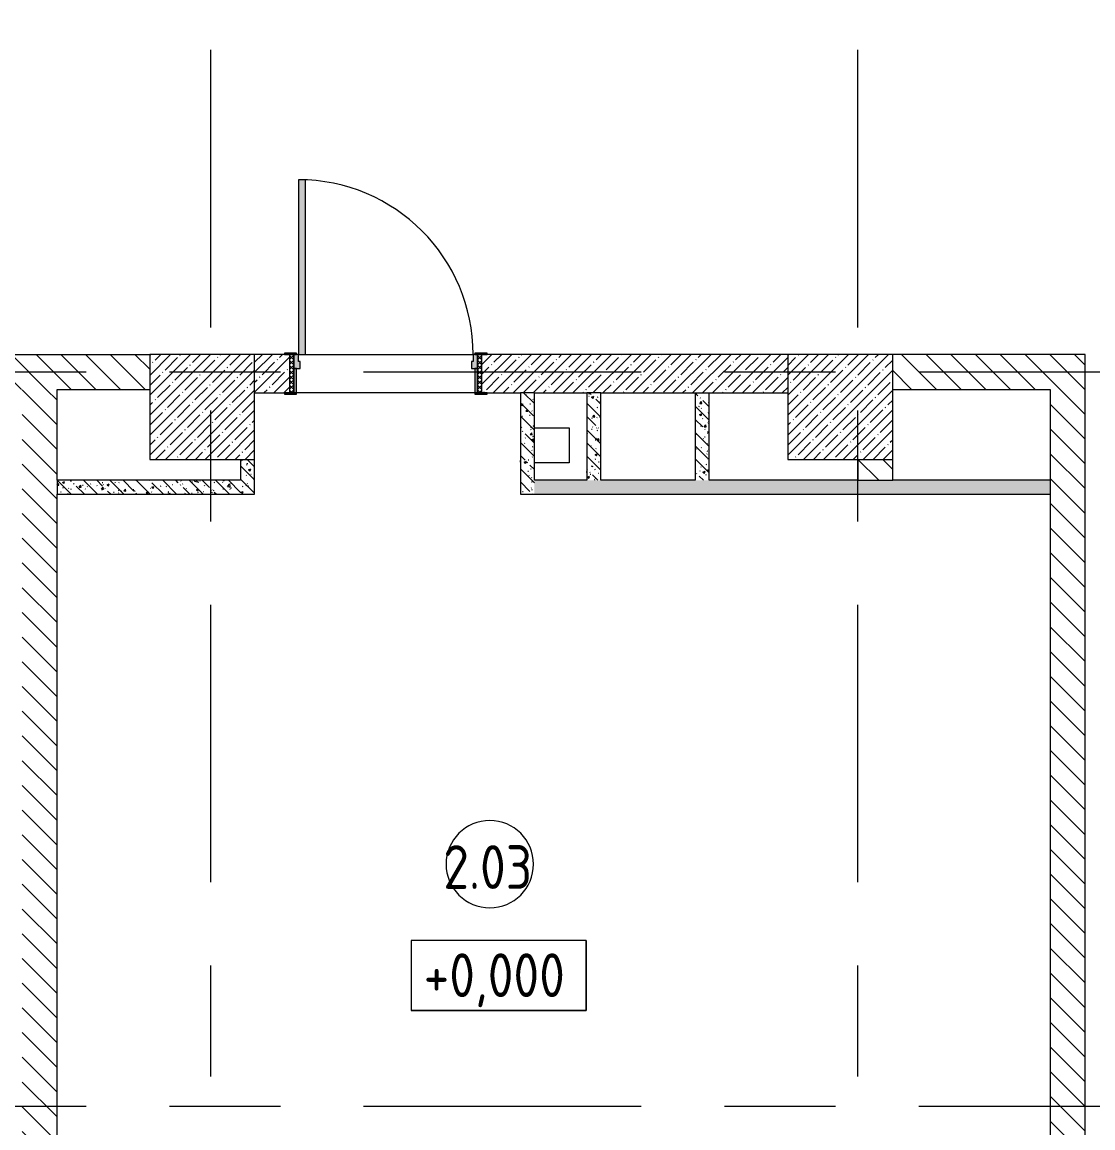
# Model space of a CAD drawing. Header units: millimetres. Extents: x -3129 to 197107, y -8553 to 29000.
# Drawn here: x 24830 to 30955, y 3475 to 9802 of the extents above; entities that cross this region are included whole.
import ezdxf

# ---------------------------------------------------------------- set-up
doc = ezdxf.new("R2010")
doc.units = ezdxf.units.MM
doc.linetypes.add('Осевая', pattern=[3175, 635, -476.25, 1587.5, -476.25])
for name, color, linetype, lineweight in [('A-AREA-IDEN', 7, 'Continuous', 9), ('A-WALL-1', 7, 'Continuous', 13), ('G-ANNO-DIMS', 7, 'Continuous', 9), ('I-WALL', 7, 'Continuous', 9), ('S-COLS', 7, 'Continuous', 9), ('Оси-2', 7, 'Осевая', 9)]:
    doc.layers.add(name, color=color, linetype=linetype, lineweight=lineweight)
for name, color, linetype, lineweight, true_color in [('A-DOOR-1', 7, 'Continuous', 9, 0xaaaaaa), ('A-DOOR-2', 7, 'Continuous', 9, 0xe2e2e2), ('A-DOOR-FRAM-1', 7, 'Continuous', 9, 0xe2e2e2), ('A-DOOR-FRAM-2', 7, 'Continuous', 9, 0xaaaaaa), ('A-FLOR-1', 7, 'Continuous', 9, 0xaaaaaa), ('I-WALL-1', 7, 'Continuous', 9, 0x787878)]:
    doc.layers.add(name, color=color, linetype=linetype, lineweight=lineweight, true_color=true_color)
doc.styles.add('GOST Common', font='GOST_Common.ttf', dxfattribs={"width": 0.9, "height": 250})
pattern_1 = [(135, (0, 0), (-70.71068, -70.71068), [])]
pattern_2 = [(135, (0, 0), (-75.43415, -75.43415), [106.68, -17.78, 3.556, -17.78]), (135, (0, 75.39), (-75.43415, -75.43415), []), (50, (0, 0), (127.5292, -11.15758), [13.335, -146.685]), (355, (0, 0), (-24.66966, 133.74), [10.668, -117.348]), (100.451, (10.63, -0.93), (102.85973, 122.5818), [11.333, -124.663]), (46.184, (0, 35.56), (189.75516, -29.4304), [20.002, -220.027]), (96.636, (15.81, 33.1), (166.1822, 173.1996), [17, -186.995]), (351.184, (0, 35.56), (166.1839, 173.1976), [16.002, -176.022]), (21, (17.78, 26.67), (106.13027, -71.58603), [13.335, -146.685]), (326, (17.78, 26.67), (43.2619, 128.93175), [10.668, -117.348]), (71.451, (26.62, 20.7), (149.39198, 57.34505), [11.333, -124.663]), (37.5, (0, 0), (2.16223, 59.18836), [3.353, -112.573, 3.353, -115.773, -117.792]), (37.5, (0, 0), (2.16223, 59.18836), [-235.052, 3.353, -114.44]), (7.5, (0, 0), (46.77386, 70.12615), [3.353, -64.567, 3.353, -109.906, -44.894]), (7.5, (0, 0), (46.77386, 70.12615), [-181.178, 3.353, -41.542]), (327.5, (-39.65, 0), (94.91367, -4.01009), [3.353, -41.097, 3.353, -135.331, -184.023]), (327.5, (-39.65, 0), (94.91367, -4.01009), [-183.134, 3.353, -180.67]), (317.5, (-57.43, 0), (103.69057, 17.79882), [3.353, -54.432, 3.353, -88.748, -130.683]), (317.5, (-57.43, 0), (103.69057, 17.79882), [-149.885, 3.353, -127.33])]

# ---------------------------------------------------------------- blocks, each defined once
blk = doc.blocks.new('BSC_Колонна _Прямоугольная - 600х600-23286269-План монтажа стен и перегородок 2 этажа  в осях 1-12')
at = {"layer": 'S-COLS'}
h = blk.add_hatch(dxfattribs=at)
h.set_pattern_fill('FP_1', color=256, style=0, pattern_type=2)
h.set_pattern_definition([(45, (-29509.74, -7600), (-57.02463, 57.02463), []), (45, (-29452.72, -7600), (-57.02463, 57.02463), [100.806, -20.161, 3.353, -16.808])])
h.paths.add_polyline_path([(-300, -300), (300, -300), (300, 300), (-300, 300)])
for p, q in [((300, 300), (-300, 300)), ((-300, 300), (-300, -300)), ((300, -300), (300, 300)), ((-300, -300), (300, -300))]:
    blk.add_line(p, q, dxfattribs=at)
blk = doc.blocks.new('BSC_Колонна _Прямоугольная - 600х600-V5-План монтажа стен и перегородок 2 этажа  в осях 1-12')
at = {"layer": 'S-COLS'}
h = blk.add_hatch(dxfattribs=at)
h.set_pattern_fill('FP_8', color=256, style=0, pattern_type=2)
h.set_pattern_definition([(45, (-25860, -7600), (-57.02463, 57.02463), []), (45, (-25802.975, -7600), (-57.02463, 57.02463), [100.806, -20.161, 3.353, -16.808])])
h.paths.add_polyline_path([(-300, -300), (300, -300), (300, 300), (-300, 300), (-300, -88)])
for p, q in [((300, 300), (-300, 300)), ((-300, 300), (-300, -300)), ((300, -300), (300, 300)), ((-300, -300), (300, -300))]:
    blk.add_line(p, q, dxfattribs=at)
blk = doc.blocks.new('110_Дверь_СКБ_1Ст_Внутренняя1 - Д-4к_п__1100x2100h_Артистические EI30-V37-План монтажа стен и перегородок 2 этажа  в осях 1-12')
at = {"layer": 'A-DOOR-1'}
h = blk.add_hatch(dxfattribs=at)
h.set_pattern_fill('FP_46', color=256, style=0, pattern_type=2)
h.set_pattern_definition([(135, (1751.41, 174.685), (-14.14214, -14.14214), []), (225, (1751.41, 174.685), (14.14214, -14.14214), [])])
h.paths.add_polyline_path([(562.5, -110), (562.5, 110), (537.5, 110), (537.5, -110)])
at = {"layer": 'A-DOOR-2'}
h = blk.add_hatch(color=256, dxfattribs=at)
h.paths.add_polyline_path([(537.5, 30), (537.5, 110), (512.5, 110), (512.5, 70), (502.5, 70), (502.5, 30)])
h.paths.add_polyline_path([(-477.5, 30), (-477.5, 70), (-487.5, 70), (-487.5, 110), (-512.5, 110), (-512.5, 30)])
at = {"layer": 'A-DOOR-FRAM-1'}
for points in [[(-447.5, 110), (-447.5, 1110), (-487.5, 1110), (-487.5, 110)], [(-497.5, 110), (-497.5, 118), (-567.5, 118), (-567.5, 110)], [(-497.5, 109), (-497.5, 110), (-512.5, 109)], [(592.5, 110), (592.5, 118), (522.5, 118), (522.5, 110)], [(537.5, 109), (537.5, 110), (522.5, 109)], [(-497.5, -110), (-497.5, 30), (-512.5, 30), (-512.5, -110)], [(537.5, -110), (537.5, 30), (522.5, 30), (522.5, -110)], [(-497.5, -118), (-497.5, -110), (-567.5, -110), (-567.5, -118)], [(592.5, -118), (592.5, -110), (522.5, -110), (522.5, -118)]]:
    blk.add_hatch(color=256, dxfattribs=at).paths.add_polyline_path(points)
at = {"layer": 'A-DOOR-FRAM-2'}
h = blk.add_hatch(dxfattribs=at)
h.set_pattern_fill('FP_47', color=256, style=0, pattern_type=2)
h.set_pattern_definition([(45, (-371.384, 174.685), (-14.1421, 14.1421), []), (135, (-371.384, 174.685), (-14.1421, -14.1421), [])])
h.paths.add_polyline_path([(-512.5, -110), (-512.5, 110), (-537.5, 110), (-537.5, -110)])
at = {"layer": 'A-DOOR-1'}
for p, q in [((-487.5, 1110), (-487.5, 110)), ((-447.5, 1110), (-487.5, 1110)), ((-447.5, 110), (-447.5, 1110)), ((-487.5, 110), (-447.5, 110))]:
    blk.add_line(p, q, dxfattribs=at)
blk.add_arc((-487.5, 110), 1000, 360, 90, dxfattribs=at)
at = {"layer": 'A-DOOR-FRAM-2'}
for p, q in [((-497.5, 118), (-567.5, 118)), ((-567.5, 118), (-567.5, 110)), ((-567.5, 110), (-497.5, 110)), ((-512.5, 110), (-537.5, 110)), ((-537.5, 110), (-537.5, -110)), ((-487.5, 110), (-512.5, 110)), ((-512.5, 110), (-512.5, 30)), ((-512.5, -110), (-512.5, 110)), ((-497.5, 110), (-512.5, 110)), ((-512.5, 110), (-512.5, 109)), ((-512.5, 109), (-497.5, 109)), ((-497.5, 110), (-497.5, 118)), ((-497.5, 109), (-497.5, 110)), ((-487.5, 70), (-487.5, 110)), ((-477.5, 70), (-487.5, 70)), ((-477.5, 30), (-477.5, 70)), ((512.5, 70), (502.5, 70)), ((502.5, 70), (502.5, 30)), ((512.5, 110), (512.5, 70)), ((537.5, 110), (512.5, 110)), ((592.5, 118), (522.5, 118)), ((522.5, 118), (522.5, 110)), ((537.5, 110), (522.5, 110)), ((522.5, 110), (522.5, 109)), ((522.5, 110), (592.5, 110)), ((522.5, 109), (537.5, 109)), ((537.5, 30), (537.5, 110)), ((562.5, 110), (537.5, 110)), ((537.5, 110), (537.5, -110)), ((537.5, 109), (537.5, 110)), ((562.5, -110), (562.5, 110)), ((592.5, 110), (592.5, 118)), ((-512.5, 30), (-477.5, 30)), ((-497.5, 30), (-512.5, 30)), ((-512.5, 30), (-512.5, -110)), ((-497.5, -110), (-497.5, 30)), ((502.5, 30), (537.5, 30)), ((537.5, 30), (522.5, 30)), ((522.5, 30), (522.5, -110)), ((537.5, -110), (537.5, 30)), ((-497.5, -110), (-567.5, -110)), ((-567.5, -110), (-567.5, -118)), ((-567.5, -118), (-497.5, -118)), ((-537.5, -110), (-512.5, -110)), ((-512.5, -110), (-497.5, -110)), ((-497.5, -118), (-497.5, -110)), ((522.5, -110), (537.5, -110)), ((592.5, -110), (522.5, -110)), ((522.5, -110), (522.5, -118)), ((522.5, -118), (592.5, -118)), ((537.5, -110), (562.5, -110)), ((592.5, -118), (592.5, -110))]:
    blk.add_line(p, q, dxfattribs=at)
blk = doc.blocks.new('Марка_Помещения - Номер-25198446-План монтажа стен и перегородок 2 этажа  в осях 1-12')
at = {"layer": 'A-AREA-IDEN'}
for start, end in [(360, 180), (180, 360)]:
    blk.add_arc((0, 0), 2.5, start, end, dxfattribs=at)
blk = doc.blocks.new('Высотные отметки - 10х4_h_-17668695-План монтажа стен и перегородок 2 этажа  в осях 1-12')
at = {"layer": 'G-ANNO-DIMS'}
for p, q in [((-5, 4), (-5, 0)), ((5, 4), (-5, 4)), ((5, 4), (-5, 4)), ((-5, 4), (-5, 0)), ((5, 4), (5, 0)), ((5, 0), (5, 4)), ((5, 0), (-5, 0)), ((-5, 0), (5, 0))]:
    blk.add_line(p, q, dxfattribs=at)

msp = doc.modelspace()

# ---------------------------------------------------------------- hatches: boundary and pattern name
at = {"layer": 'I-WALL'}
h = msp.add_hatch(dxfattribs=at)
h.set_pattern_fill('FP_11', color=256, style=0, pattern_type=2)
h.set_pattern_definition(pattern_1)
h.paths.add_polyline_path([(25030, 7700), (25560, 7700), (25560, 7900), (24370, 7900), (24370, 7700), (24830, 7700)])
h.paths.add_polyline_path([(22510, 7700), (22930, 7700), (22930, 7900), (22510, 7900)])
h = msp.add_hatch(dxfattribs=at)
h.set_pattern_fill('FP_15', color=256, style=0, pattern_type=2)
h.set_pattern_definition([(45, (0, 0), (-57.02463, 57.02463), []), (45, (57.025, 0), (-57.02463, 57.02463), [100.806, -20.161, 3.353, -16.808])])
h.paths.add_polyline_path([(29209.7, 7680), (29209.7, 7900), (27460, 7900), (27460, 7680), (28140, 7680)])
h.paths.add_polyline_path([(26360, 7680), (26360, 7900), (26160, 7900), (26160, 7680), (26330, 7680)])
h = msp.add_hatch(dxfattribs=at)
h.set_pattern_fill('FP_11', color=256, style=0, pattern_type=2)
h.set_pattern_definition(pattern_1)
h.paths.add_polyline_path([(30710, 7700), (30910, 7700), (30910, 7900), (29809.7, 7900), (29809.7, 7700), (30643.4, 7700)])
h = msp.add_hatch(dxfattribs=at)
h.set_pattern_fill('FP_11', color=256, style=0, pattern_type=2)
h.set_pattern_definition(pattern_1)
h.paths.add_polyline_path([(25030, 100), (25030, 7700), (24830, 7700), (24830, 100)])
h = msp.add_hatch(dxfattribs=at)
h.set_pattern_fill('FP_11', color=256, style=0, pattern_type=2)
h.set_pattern_definition(pattern_1)
h.paths.add_polyline_path([(30710, 100), (30910, 100), (30910, 7700), (30710, 7700), (30710, 186.9)])
h = msp.add_hatch(dxfattribs=at)
h.set_pattern_fill('FP_11', color=256, style=0, pattern_type=2)
h.set_pattern_definition(pattern_1)
h.paths.add_polyline_path([(29809.7, 7180), (29809.7, 7300), (29609.7, 7300), (29609.7, 7180)])
at = {"layer": 'I-WALL-1'}
h = msp.add_hatch(dxfattribs=at)
h.set_pattern_fill('FP_40', color=256, style=0, pattern_type=2)
h.set_pattern_definition(pattern_2)
h.paths.add_polyline_path([(27760, 7100), (27760, 7680), (27680, 7680), (27680, 7100)])
h = msp.add_hatch(dxfattribs=at)
h.set_pattern_fill('FP_40', color=256, style=0, pattern_type=2)
h.set_pattern_definition(pattern_2)
h.paths.add_polyline_path([(28140, 7180), (28140, 7680), (28060, 7680), (28060, 7180)])
h = msp.add_hatch(dxfattribs=at)
h.set_pattern_fill('FP_40', color=256, style=0, pattern_type=2)
h.set_pattern_definition(pattern_2)
h.paths.add_polyline_path([(28759.7, 7180), (28759.7, 7680), (28679.7, 7680), (28679.7, 7180)])
h = msp.add_hatch(dxfattribs=at)
h.set_pattern_fill('FP_40', color=256, style=0, pattern_type=2)
h.set_pattern_definition(pattern_2)
h.paths.add_polyline_path([(26160, 7100), (26160, 7300), (26080, 7300), (26080, 7100)])
h = msp.add_hatch(dxfattribs=at)
h.set_pattern_fill('FP_40', color=256, style=0, pattern_type=2)
h.set_pattern_definition(pattern_2)
h.paths.add_polyline_path([(26080, 7100), (26080, 7180), (25030, 7180), (25030, 7100), (25337.7, 7100)])
h = msp.add_hatch(dxfattribs=at)
h.set_pattern_fill('FP_40', color=256, style=0, pattern_type=2)
h.set_pattern_definition(pattern_2)
h.paths.add_polyline_path([(30643.4, 7100), (30710, 7100), (30710, 7180), (27760, 7180), (27760, 7100), (29317, 7100)])

# ---------------------------------------------------------------- linework, layer by layer
at = {"layer": 'A-FLOR-1'}
for p, q in [((27760, 7480), (27959.7, 7480)), ((27959.7, 7480), (27959.7, 7280)), ((27959.7, 7280), (27760, 7280))]:
    msp.add_line(p, q, dxfattribs=at)
at = {"layer": 'A-WALL-1'}
for p, q in [((27760, 7680), (27680, 7680)), ((28140, 7680), (28060, 7680)), ((25030, 7180), (25030, 7100)), ((29609.7, 7180), (29809.7, 7180))]:
    msp.add_line(p, q, dxfattribs=at)
at = {"layer": 'I-WALL'}
for p, q in [((22510, 7900), (25560, 7900)), ((26330, 7900), (26160, 7900)), ((26450, 7900), (27410, 7900)), ((29209.7, 7900), (27490, 7900)), ((30910, 7900), (29809.7, 7900)), ((30910, 100), (30910, 7900)), ((25030, 7180), (25030, 7700)), ((25030, 7700), (25560, 7700)), ((26160, 7680), (26330, 7680)), ((27420, 7680), (26400, 7680)), ((27490, 7680), (27680, 7680)), ((27680, 7680), (27680, 7100)), ((27760, 7680), (28060, 7680)), ((27760, 7180), (27760, 7680)), ((28060, 7680), (28060, 7180)), ((28140, 7680), (29209.7, 7680)), ((28140, 7180), (28140, 7680)), ((28679.7, 7680), (28679.7, 7180)), ((28759.7, 7180), (28759.7, 7680)), ((29809.7, 7700), (30710, 7700)), ((30710, 7700), (30710, 100)), ((26080, 7300), (26080, 7180)), ((26160, 7100), (26160, 7300)), ((29609.7, 7300), (29609.7, 7180)), ((29809.7, 7180), (29809.7, 7300)), ((26080, 7180), (25030, 7180)), ((28060, 7180), (27760, 7180)), ((28679.7, 7180), (28140, 7180)), ((29609.7, 7180), (28759.7, 7180)), ((30710, 7180), (29809.7, 7180)), ((25030, 100), (25030, 7100)), ((25030, 7100), (26160, 7100)), ((27680, 7100), (30710, 7100))]:
    msp.add_line(p, q, dxfattribs=at)
at = {"layer": 'Оси-2'}
for p, q in [((25910, 593.7), (25910, 24898.1)), ((29610, 593.7), (29610, 24898.1)), ((272.4, 7800), (35990, 7800)), ((272.4, 3600), (35990, 3600))]:
    msp.add_line(p, q, dxfattribs=at)

# ---------------------------------------------------------------- block references
at = {"layer": 'A-AREA-IDEN', "xscale": 99.99999999999993, "yscale": 99.99999999999993, "zscale": 99.99999999999993}
msp.add_blockref('Марка_Помещения - Номер-25198446-План монтажа стен и перегородок 2 этажа  в осях 1-12', (27505.2, 4983.7), dxfattribs=at)
at = {"layer": 'A-DOOR-1'}
msp.add_blockref('110_Дверь_СКБ_1Ст_Внутренняя1 - Д-4к_п__1100x2100h_Артистические EI30-V37-План монтажа стен и перегородок 2 этажа  в осях 1-12', (26897.5, 7790), dxfattribs=at)
at = {"layer": 'G-ANNO-DIMS', "xscale": 99.99999999999993, "yscale": 99.99999999999993, "zscale": 99.99999999999993}
msp.add_blockref('Высотные отметки - 10х4_h_-17668695-План монтажа стен и перегородок 2 этажа  в осях 1-12', (27555.8, 4146.9), dxfattribs=at)
at = {"layer": 'S-COLS'}
for name, p in [('BSC_Колонна _Прямоугольная - 600х600-V5-План монтажа стен и перегородок 2 этажа  в осях 1-12', (25860, 7600)), ('BSC_Колонна _Прямоугольная - 600х600-23286269-План монтажа стен и перегородок 2 этажа  в осях 1-12', (29509.7, 7600))]:
    msp.add_blockref(name, p, dxfattribs=at)

# ---------------------------------------------------------------- texts
at = {"layer": 'A-AREA-IDEN', "insert": (27239.5, 5092.3), "char_height": 250, "width": 663.797, "attachment_point": 1, "style": 'GOST Common'}
msp.add_mtext('2.03', dxfattribs=at)
at = {"layer": 'G-ANNO-DIMS', "insert": (27127.1, 4473.6), "char_height": 250, "width": 1028.823, "attachment_point": 1, "line_spacing_factor": 1.022761, "style": 'GOST Common'}
msp.add_mtext('+0,000', dxfattribs=at)

doc.saveas('drawing.dxf')
